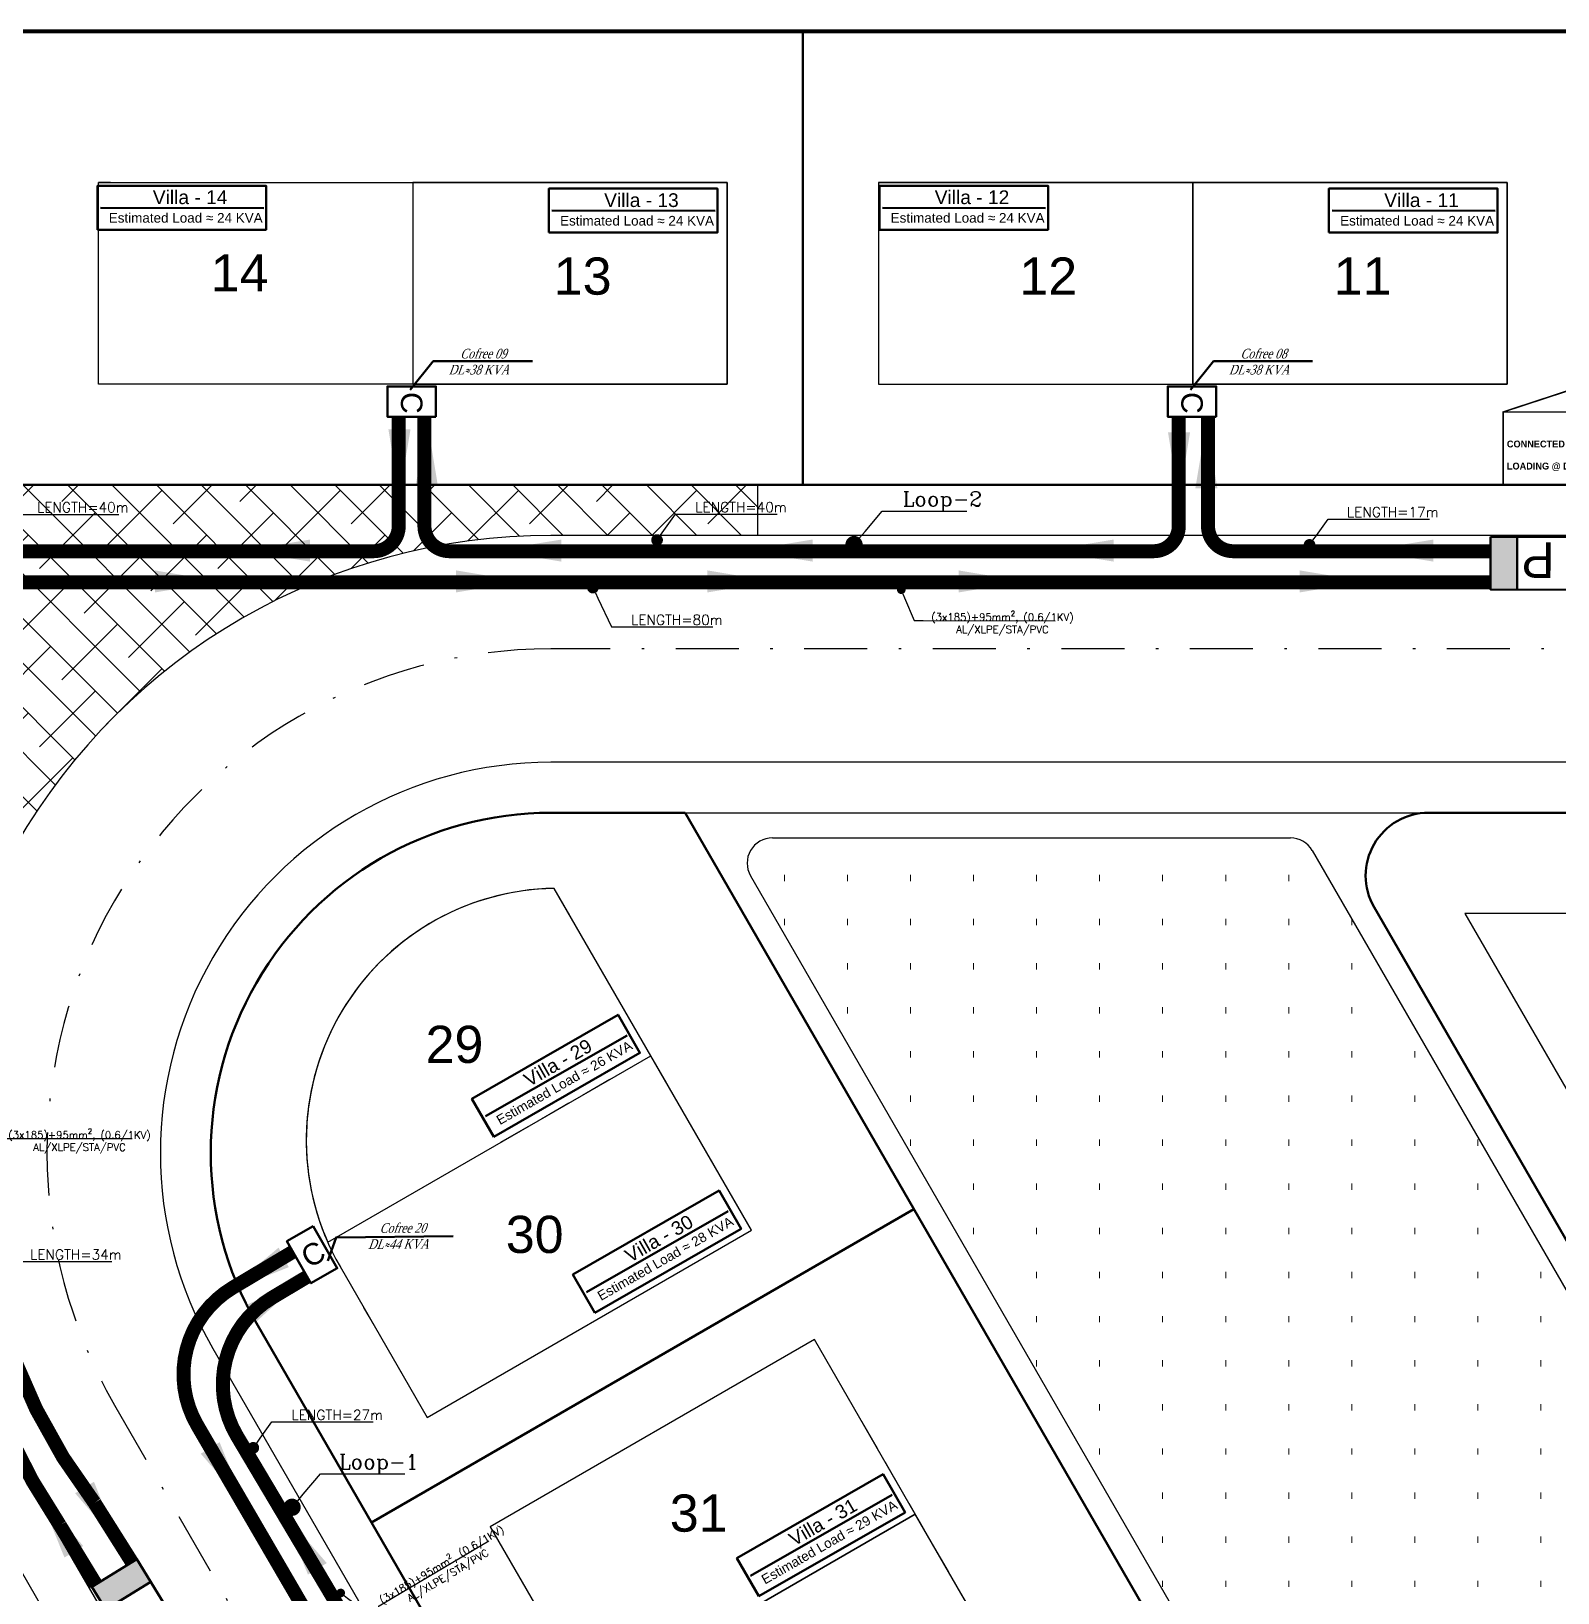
# Model space of a CAD drawing. Header units: inches. Extents: x -112 to 1860, y -67 to 107.
# Drawn here: x 818.6 to 879.2, y 36.3 to 98.3 of the extents above; entities that cross this region are included whole.
import ezdxf
from ezdxf import colors
from ezdxf.entities.mleader import LeaderData, LeaderLine
from ezdxf.math import Vec2, Vec3

# ---------------------------------------------------------------- set-up
doc = ezdxf.new("R2010")
doc.units = ezdxf.units.IN
doc.header["$MEASUREMENT"] = 0
for name, pattern in [('12044-XEF-L.V$0$DASHED', [19.049999999999997, 12.7, -6.35]), ('DASHDOT', [1, 0.5, -0.25, 0, -0.25]), ('HIDDEN', [0.375, 0.25, -0.125])]:
    doc.linetypes.add(name, pattern=pattern)
for name, color, linetype in [('ar', 232, 'Continuous'), ('HAT', 4, 'Continuous'), ('LENGTH', 4, 'Continuous'), ('Length0', 142, 'Continuous'), ('P & C CABLE', 2, 'Continuous'), ('P-C Lines', 105, 'Continuous'), ('ST', 9, 'Continuous')]:
    doc.layers.add(name, color=color, linetype=linetype)
for name, color, linetype, lineweight, true_color in [('C12', 7, 'Continuous', 40, 0xff0060), ('C12-Titles', 7, 'Continuous', 40, 0xff7171), ('Pillar Titles', 7, 'Continuous', 40, 0x80cbc4), ('Pillars', 7, 'Continuous', 40, 0x57b4ba), ('Villas-Titles', 7, 'Continuous', 40, 0xff9f00)]:
    doc.layers.add(name, color=color, linetype=linetype, lineweight=lineweight, true_color=true_color)
doc.layers.add('villas', color=7, linetype='HIDDEN', lineweight=20)
doc.styles.add('CENTURY', font='romanc.shx')
doc.styles.add('SCHEDULE TITLE', font='arial.ttf', dxfattribs={"height": 4.5})
doc.styles.get("Standard").update_dxf_attribs({"font": 'arial.ttf'})

# ---------------------------------------------------------------- blocks, each defined once
blk = doc.blocks.new('C12')
at = {"layer": 'C12'}
blk.add_lwpolyline([(480.1494117375307, 25.03283297336882), (478.9496393907573, 25.03283297336882), (478.9496393907573, 23.11117668651866), (480.1494117375307, 23.11117668651866)], close=True, dxfattribs=at)
at = {"layer": 'C12', "insert": (479.1722576886309, 24.49922982668048), "char_height": 0.8512998235137038, "attachment_point": 1}
blk.add_mtext_dynamic_manual_height_columns('C', width=0.892845017624465, gutter_width=4.256499117568519, heights=[0], dxfattribs=at)
blk = doc.blocks.new('Number...')
for s, p in [('14', (-62.29858157903982, 88.81018552556316)), ('13', (-48.68663724447526, 88.68223848503591)), ('12', (-30.21391942229363, 88.68204361582876)), ('11', (-17.74124224492641, 88.68210881223168)), ('29', (-53.77416333634525, 58.20451854562263)), ('30', (-50.59249044887247, 50.66550929644336)), ('31', (-44.08493427960085, 39.60901643499471))]:
    blk.add_text(s, height=1.475517594821301).set_placement(p)
blk = doc.blocks.new('Compund')
at = {"lineweight": 0, "ltscale": 20, "transparency": 33554687}
h = blk.add_hatch(dxfattribs=at)
h.set_pattern_fill('ANSI38', color=256, scale=10, angle=90)
h.set_pattern_definition([(135, (-553.2664523033801, -551.040376970028), (-0.8838834764831844, -0.8838834764831844), []), (225, (-553.2664523033801, -551.040376970028), (-0.8838834764831848, -2.651650429449553), [3.125, -1.875])])
h.paths.add_polyline_path([(591.2502599830356, 75.00807410424557), (600.5496441627394, 75.00807410424557), (600.5496441627394, 78.82657880391116), (591.2502599830356, 78.82657880391116)], flags=24)
edge = h.paths.add_edge_path()
edge.add_line((573.9256685302413, 80.27161858894704), (573.9419696172926, 73.27161858894704))
edge.add_line((573.9419696172926, 73.27161858894704), (598.201526789583, 73.27161858895568))
edge.add_arc((598.2015267895837, 70.27161858895545), 3.000000000000227, 2.2168933355715126e-12, 90.00000000001302, ccw=False)
edge.add_line((601.2015267895839, 70.27161858895556), (601.2015267895839, 61.85564476217007))
edge.add_arc((534.5239629691071, 64.59805304754889), 66.73393679558758, 355.4220117488055, 357.6447863366936, ccw=False)
edge.add_line((601.044992848355, 59.27161858895658), (603.2498168105889, 59.27161858895726))
edge.add_arc((627.1244895832152, 53.77161858895544), 24.50000000000011, 90, 167.0271218492452, ccw=False)
edge.add_line((627.1244895832152, 78.27161858895568), (635.3159783968564, 78.27161858895568))
edge.add_line((635.3159783968564, 78.27161858895568), (635.3159783968557, 80.27161858896898))
edge.add_line((635.3159783968557, 80.27161858896898), (573.9256685302413, 80.27161858894704))
at = {"layer": 'HAT', "lineweight": 0, "transparency": 33554687}
h = blk.add_hatch(dxfattribs=at)
h.set_pattern_fill('ACAD_ISO07W100', scale=0.5, angle=90)
h.set_pattern_definition([(90, (-438.969102913593, 647.3028898882), (-2.5, 1.530808498934192e-16), [0.25, -1.5])])
h.paths.add_polyline_path([(657.3300484430523, 65.77161858895579, 0.2679491924311027), (656.464023039268, 66.27161858895568), (635.907977026592, 66.27161858895568, 0.5773502691896492), (635.0419516228077, 64.77161858895568), (665.6075587747858, 11.83043403754811, -0.1316524975874238), (667.0812793331573, 6.330434037546972), (667.0812793331571, 0.2716185889556684, 0.4142135623731033), (668.0812793331571, -0.7283814110443316), (677.9032157892713, -0.7283814110443316, 0.4142135623730951), (678.9032157892713, 0.2716185889556684), (678.9032157892713, 16.11803836377862, 0.0982029654728707), (671.5612769620749, 41.12240773988946)])
h.paths.add_polyline_path([(657.5830183929558, 39.0572722601056), (665.1509282647258, 25.48789658378973), (668.5322504390011, 27.37372700611342), (660.964340567231, 40.94310268242918)], flags=24)
at = {"transparency": 33554687}
for p, q in [((609.6478858968502, 92.27161858895272), (609.1751883968631, 92.27161858895272)), ((640.593280896839, 92.27161858896159), (640.1205833968517, 92.27161858896159)), ((635.3159783968557, 80.27161858896682), (635.3159783968564, 78.27161858895568)), ((690.6751883968521, 78.27161858895556), (627.1244895832152, 78.27161858895568)), ((690.6751883968521, 69.27161858895568), (627.1244895832152, 69.27161858895568)), ((632.4438754114543, 67.27161858895568), (661.9488505965697, 67.27161858895568)), ((635.907977026592, 66.27161858895568), (656.464023039268, 66.27161858895568)), ((657.3300484430523, 65.77161858895568), (671.5717947748261, 41.10419035382005)), ((635.0419516228077, 64.77161858895568), (665.6075587747856, 11.830434037548)), ((613.701095824557, 46.02161858895567), (641.5582463129605, -2.228381411044559)), ((605.9068671904969, 41.52161858895567), (626.5471393140282, 5.771618588955896)), ((606.0512047577898, 37.27161858896431), (609.5153063729348, 31.27161858895203))]:
    blk.add_line(p, q, dxfattribs=at)
for points in [[(668.0659783968384, 98.27169569184971), (573.8837494315964, 98.27248500954624), (573.9256685302415, 80.27161858894704), (668.0659783968439, 80.27161858898077)], [(668.0659783968384, 98.27169569184971), (637.1205833968498, 98.27195503746265), (637.1205833968553, 80.27161858896969), (668.0659783968439, 80.27161858898077)], [(634.1205833968542, 84.27161858895863), (609.1751883968656, 84.2716185889526), (609.1751883968631, 92.27218924061549), (634.1205833968517, 92.27198017950138)], [(634.1205833968517, 92.27198017950138), (621.6478858968582, 92.27208471005844), (621.6478858968634, 84.27161858895562), (634.1205833968542, 84.27161858895863)], [(652.593280896847, 92.27182536444548), (640.1205833968517, 92.27192989500247), (640.1205833968517, 92.27161858896159), (640.593280896839, 92.27161858896159), (652.593280896847, 92.2716687239793)], [(652.593280896847, 92.2716687239793), (640.593280896839, 92.27161858896159), (640.1205833968517, 92.27161858896159), (640.1205833968542, 84.27161858896159), (652.5932808968522, 84.27161858896159)], [(665.0659783968428, 84.27161858896159), (665.0659783968403, 92.27172083388848), (652.593280896847, 92.27182536444548), (652.5932808968522, 84.27161858896159)], [(652.593280896847, 92.27182536444548), (665.0659783968403, 92.27172083388848), (665.0659783968428, 84.27161858896159), (652.5932808968522, 84.27161858896159)], [(683.1762031502122, 63.27161858895567), (663.3922262695436, 63.27161858895567), (669.837796957839, 52.10756267305374), (683.176203150212, 52.12606964237727)], [(641.5812793331543, 39.44517074729487), (637.5812793331537, 46.37337397757049), (624.714979573186, 38.94501234767484), (628.714979573187, 32.01680911739877)], [(645.8312793331555, 32.08395481512604), (641.5812793331543, 39.44517074729487), (628.714979573187, 32.01680911739877), (632.9649795731863, 24.65559318523321)]]:
    blk.add_lwpolyline(points, close=True, dxfattribs=at)
for points in [[(631.0812793331073, 57.63170422684666), (627.2485057147834, 64.27026286769276, 0.5718743716425849), (618.7529106799668, 49.27161858895514), (622.2149795731858, 43.27513936659689), (635.0812793331551, 50.70350099648974)], [(631.0812793331073, 57.63170422684666), (627.2485057147834, 64.27026286769276, 0.5718743716425849), (618.7529106799668, 49.27161858895514), (622.2149795731858, 43.27513936659689), (635.0812793331551, 50.70350099648974)], [(631.0812793331073, 57.63170422684666), (627.2485057147834, 64.27026286769276, 0.5366467165348701), (618.2652457844571, 50.23236380758984)]]:
    blk.add_lwpolyline(points, format="xyb", close=True, dxfattribs=at)
for centre, radius, start, end in [((627.1244895832152, 53.77161858895567), 24.5, 90, 209.999999999991), ((627.1244895832152, 53.77161858895567), 15.5, 90, 209.999999999991), ((635.907977026592, 65.27161858895568), 1, 90, 210.0000000000034), ((656.464023039268, 65.27161858895568), 1, 30.00000000000339, 90)]:
    blk.add_arc(centre, radius, start, end, dxfattribs=at)
at = {"layer": 'ST', "color": 7, "linetype": 'DASHDOT', "ltscale": 5, "transparency": 33554687}
for p, q in [((690.6751883968521, 73.77161858895568), (627.1244895832152, 73.77161858895568)), ((609.803981507527, 43.77161858895567), (627.848873686523, 12.51694851783474))]:
    blk.add_line(p, q, dxfattribs=at)
blk.add_arc((627.1244895832152, 53.77161858895567), 20, 90, 209.999999999991, dxfattribs=at)
at = {"transparency": 33554687}
blk.add_blockref('Number...', (675.9230623931445, -0.8605598976977333), dxfattribs=at)
blk = doc.blocks.new('P- Titles')
at = {"layer": 'Pillar Titles', "lineweight": 0, "ltscale": 0.09, "transparency": 33554687, "const_width": 0.06051612355334795, "flags": 128}
blk.add_lwpolyline([(670.8990972779551, 88.0787693550015), (667.8120422443552, 89.09122326105785), (664.7249872106381, 88.07876935500155)], dxfattribs=at)
blk.add_lwpolyline([(670.8990972779382, 85.19103279222082), (670.8990972779551, 88.0787693550015), (664.7249872106381, 88.07876935500155), (664.7249872106212, 85.19103279222082)], close=True, dxfattribs=at)
at = {"layer": 'Pillar Titles', "linetype": '12044-XEF-L.V$0$DASHED', "lineweight": 0, "ltscale": 0.09, "transparency": 33554687, "char_height": 0.2720710510729851, "attachment_point": 1, "rotation": 1.0824381747424783e-09, "style": 'SCHEDULE TITLE'}
for s, insert in [('{\\fCentury Gothic|b1|i0|c0|p34;CONNECTED LOAD \\fISOCPEUR|b0|i0|c0|p34;\\Q20;\\W0.8;≈\\fCentury Gothic|b1|i0|c0|p34;\\Q0;\\W1; 176 KVA}', (664.8748416287618, 86.94503987728467)), ('{\\fCentury Gothic|b1|i0|c0|p34;LOADING @ D.F (0.8) \\fISOCPEUR|b0|i0|c0|p34;\\Q20;\\W0.8;≈\\fCentury Gothic|b1|i0|c0|p34;\\Q0;\\W1;141 KVA }', (664.8748416290022, 86.06917063837079))]:
    blk.add_mtext_dynamic_manual_height_columns(s, width=6.266006654138944, gutter_width=1.228551946178458, heights=[0], dxfattribs=dict(at, insert=insert))
blk = doc.blocks.new('PILLAR')
at = {"layer": 'Pillars', "transparency": 33554687}
h = blk.add_hatch(color=256, dxfattribs=at)
h.dxf.hatch_style = 1
h.paths.add_polyline_path([(607366.8849058601, 816087.0743031381), (607366.8849058601, 816087.3703498275), (607366.2986528336, 816087.3703498273), (607366.2986528336, 816087.0743031381)])
h.paths.add_polyline_path([(607366.2986528336, 816086.4046925791), (607366.2986528336, 816086.1086466719), (607366.8849058601, 816086.108646672), (607366.8849058601, 816086.4046925791)])
blk.add_lwpolyline([(607366.8849058601, 816087.3703498275), (607366.2986528336, 816087.3703498273), (607366.2986528336, 816086.1086466719), (607366.8849058601, 816086.108646672)], close=True, dxfattribs=at)
for points in [[(607366.2986528336, 816087.0743031381), (607366.8849058601, 816087.0743031381)], [(607366.2986528336, 816086.4046925791), (607366.8849058601, 816086.4046925791)], [(607366.8849058601, 816086.108646672), (607366.2986528336, 816086.1086466719)]]:
    blk.add_lwpolyline(points, dxfattribs=at)
at = {"layer": 'Pillars', "transparency": 33554687, "insert": (607366.4279284357, 816086.6575676595), "char_height": 0.3961538446599884, "attachment_point": 1, "rotation": 90.00000000000001}
blk.add_mtext_dynamic_manual_height_columns('P', width=0.1372576050785896, gutter_width=1.980769223299942, heights=[0], dxfattribs=at)
blk = doc.blocks.new('P')
at = {"layer": 'Pillars', "transparency": 33554687, "xscale": 3.571976467430663, "yscale": 3.571976467430663, "zscale": 3.571976467430663, "rotation": 180.0000000063914}
blk.add_blockref('PILLAR', (2170263.780058356, 2915121.171575099), dxfattribs=at)
blk = doc.blocks.new('pp')
at = {"layer": 'Pillars', "transparency": 33554687}
for p, rotation in [((802.2117185006422, 841.9736193013374), 269.8529849417724), ((212.5575653510228, -431.73103047378), 31.54144043338668)]:
    blk.add_blockref('P', p, dxfattribs=dict(at, rotation=rotation))
blk = doc.blocks.new('Names & Estimated Loads')
at = {"layer": 'Villas-Titles'}
for p, q in [((141.9735906117332, 90.91126593356799), (141.9735906117332, 90.91126593356799)), ((159.8821909486367, 90.79624272078641), (159.8821909486367, 90.79624272078641)), ((173.0000659664105, 90.91126593356799), (173.0000659664105, 90.91126593356799)), ((190.8355179772016, 90.79624272078641), (190.8355179772016, 90.79624272078641)), ((156.8163290919296, 56.47241137195988), (156.8163290919296, 56.47241137195988)), ((160.826547553745, 49.49550207331413), (160.826547553745, 49.49550207331413)), ((167.3325589192235, 38.24627311454378), (167.3325589192235, 38.24627311454378))]:
    blk.add_line(p, q, dxfattribs=at)
for points in [[(138.6299339495492, 90.0370960133626), (145.3172472739172, 90.0370960133626), (145.3172472739172, 91.78543585377338), (138.6299339495492, 91.78543585377338)], [(169.6564093042266, 90.0370960133626), (176.3437226285945, 90.0370960133626), (176.3437226285945, 91.78543585377338), (169.6564093042266, 91.78543585377338)], [(156.5385342864527, 89.92207280058102), (163.2258476108207, 89.92207280058102), (163.2258476108207, 91.6704126409918), (156.5385342864527, 91.6704126409918)], [(187.4918613150176, 89.92207280058102), (194.1791746393856, 89.92207280058102), (194.1791746393856, 91.6704126409918), (187.4918613150176, 91.6704126409918)], [(154.3516508127231, 54.04969101996568), (160.1513848446083, 57.37884176117009), (159.2810073711361, 58.89513172395414), (153.4812733392509, 55.56598098274972)], [(158.3618692745385, 47.07278172131993), (164.1616033064237, 50.40193246252434), (163.2912258329515, 51.91822242530839), (157.4914918010663, 48.58907168410397)], [(164.8678806400171, 35.82355276254958), (170.6676146719023, 39.152703503754), (169.7972371984301, 40.66899346653804), (163.9975031665448, 37.33984272533363)]]:
    blk.add_lwpolyline(points, close=True, dxfattribs=at)
for points in [[(138.7494286510359, 90.91126593356799), (145.2200501063889, 90.89788614810573)], [(156.6580289879394, 90.79624272078641), (163.1286504432924, 90.78286293532415)], [(169.7759040057132, 90.91126593356799), (176.2465254610663, 90.89788614810573)], [(187.6113560165043, 90.79624272078641), (194.0819774718573, 90.78286293532415)], [(154.0200967425902, 54.86732414775196), (159.6385603859544, 58.07699505383076)], [(158.0303152044056, 47.89041484910621), (163.6487788477698, 51.10008575518501)], [(164.5363265698842, 36.64118589033586), (170.1547902132484, 39.85085679641466)]]:
    blk.add_lwpolyline(points, dxfattribs=at)
for s, height, p in [('Villa - 14', 0.5444352883802139, (140.8213429553541, 91.05363729680943)), ('Villa - 13 ', 0.5444352883802139, (158.7299432922575, 90.93861408402785)), ('Villa - 12 ', 0.5444352883802139, (171.8478183100314, 91.05363729680943)), ('Villa - 11', 0.5444352883802139, (189.6832703208224, 90.93861408402785)), ('Estimated Load ≈ 24 KVA', 0.382059827892931, (139.0720491474717, 90.31817276713838)), ('Estimated Load ≈ 24 KVA', 0.382059827892931, (156.9806494843751, 90.2031495543568)), ('Estimated Load ≈ 24 KVA', 0.382059827892931, (170.098524502149, 90.31817276713838)), ('Estimated Load ≈ 24 KVA', 0.382059827892931, (187.93397651294, 90.2031495543568))]:
    blk.add_text(s, height=height, dxfattribs=at).set_placement(p)
for s, height, p in [('Estimated Load ≈ 26 KVA', 0.382059827892931, (154.5951572251269, 54.5135602007326)), ('Villa - 29', 0.5444352883802139, (155.7461376221737, 56.02226196924548)), ('Estimated Load ≈ 28 KVA', 0.382059827892931, (158.6053756869422, 47.53665090208685)), ('Villa - 30', 0.5444352883802139, (159.7563560839891, 49.04535267059973)), ('Villa - 31', 0.5444352883802139, (166.2623674494677, 37.79612371182938)), ('Estimated Load ≈ 29 KVA', 0.382059827892931, (165.1113870524208, 36.2874219433165))]:
    blk.add_text(s, height=height, rotation=29.8565923201396, dxfattribs=at).set_placement(p)
blk = doc.blocks.new('_Dot')
at = {"color": 0, "linetype": 'ByBlock', "lineweight": -2}
blk.add_line((-0.5, 0), (-1, 0), dxfattribs=at)
at = {"color": 0, "linetype": 'ByBlock', "const_width": 0.5}
blk.add_lwpolyline([(-0.25, 0, 1), (0.25, 0, 1)], format="xyb", close=True, dxfattribs=at)

msp = doc.modelspace()

# ---------------------------------------------------------------- linework, layer by layer
at = {"layer": 'ar', "transparency": 33554687}
for points in [[(833.6854658797229, 82.47661272891042), (833.2465235779434, 79.85185351981931), (832.8104660118133, 82.47709351818531)], [(833.8953715558935, 80.25577537565323), (834.3343138576729, 82.88053458474434), (834.770371423803, 80.25529458637834)], [(864.8285391514253, 80.13636985440235), (865.2674814532047, 82.76112906349346), (865.7035390193348, 80.13588906512746)], [(864.6186334752547, 82.35720720765954), (864.1796911734752, 79.73244799856843), (863.7436336073451, 82.35768799693443)], [(829.6971209707345, 77.23201195326479), (827.0723617616434, 77.67095425504422), (829.6976017600094, 78.10701182117432)], [(839.667071549292, 77.23201195326479), (837.0423123402009, 77.67095425504422), (839.6675523385669, 78.10701182117432)], [(849.6381856719498, 77.23201195326479), (847.0134264628587, 77.67095425504422), (849.6386664612247, 78.10701182117432)], [(861.5865686808992, 77.23201195326479), (858.961809471808, 77.67095425504422), (861.5870494701741, 78.10701182117432)], [(874.2684386075124, 77.23201195326479), (871.6436793984212, 77.67095425504422), (874.2689193967873, 78.10701182117432)], [(823.5428066406681, 76.88350944647313), (826.1675658497593, 76.44456714469369), (823.5423258513932, 76.00850957856359)], [(835.4911896496175, 76.88350944647313), (838.1159488587086, 76.44456714469369), (835.4907088603426, 76.00850957856359)], [(845.4623037722753, 76.88350944647313), (848.0870629813664, 76.44456714469369), (845.4618229830004, 76.00850957856359)], [(855.4322543508327, 76.88350944647313), (858.0570135599239, 76.44456714469369), (855.4317735615579, 76.00850957856359)], [(868.9688201019366, 76.88350944647313), (871.5935793110277, 76.44456714469369), (868.9683393126617, 76.00850957856359)], [(828.8548656856772, 49.24058568736614), (826.3474733668509, 48.24693671411092), (828.4529127481632, 50.01779790807802)], [(827.1250530877378, 47.71548275551254), (829.4861260627513, 48.82570447487728), (827.6012365285351, 47.11080835742473)], [(826.1117469223155, 42.29804329453604), (827.1050335139557, 39.82915427376808), (825.364717325939, 41.84244283125978)], [(821.1264909416005, 40.72861792109237), (822.1197775332407, 38.25972890032441), (820.379461345224, 40.27301745781612)], [(819.9550026185804, 37.72390801071803), (818.9617160269402, 40.19279703148599), (820.702032214957, 38.17950847399428)], [(829.6172624176494, 37.04638660068955), (828.6239758260092, 39.51527562145751), (830.364292014026, 37.50198706396581)]]:
    msp.add_solid(points, dxfattribs=at)
at = {"layer": 'C12-Titles', "transparency": 33554687}
for points in [[(833.6766329429645, 84.04904432620788), (834.5918889537943, 85.17876915459533), (838.5221073491668, 85.17876915459533)], [(864.6350025981601, 84.04904432620788), (865.5502586089899, 85.17876915459533), (869.4804770043625, 85.17876915459533)], [(830.4017531949686, 49.4983401962745), (830.7350255066899, 50.41993970720118), (835.3753616868075, 50.47598773772347)]]:
    msp.add_lwpolyline(points, dxfattribs=at)
at = {"layer": 'P-C Lines', "lineweight": -3, "transparency": 33554687, "const_width": 0.555}
for points in [[(833.2207623895756, 83.01302888140413), (833.2207623895756, 78.64437178063554)], [(834.2390347299302, 83.01302888140413), (834.2390347299302, 78.64437178063554)], [(864.1721648736138, 83.01302888140413), (864.1721648736138, 78.64437178063554)], [(865.3308883109353, 83.01302888140413), (865.3308883109353, 78.64437178063554)], [(832.2207623895756, 77.64437178063554), (805.3071175192322, 77.64437178063554)], [(863.1721648736138, 77.64437178063554), (835.2390347299302, 77.64437178063554)], [(876.5398514850499, 77.64437178063554), (866.3308883109353, 77.64437178063554)], [(876.5366925802681, 76.41326288632217), (804.1835062270379, 76.41326288632217)], [(829.0066053988644, 49.84318254675895), (826.6291880762293, 48.4252163848652)], [(829.5711149795948, 48.85042749519539), (828.1891774304222, 48.02619665279322)], [(837.5072546902223, 21.87839130630449), (825.2214829786913, 42.97702478454874)], [(832.6712472644662, 32.66135336959124), (826.799014815886, 42.54817641426496)], [(822.6349840220721, 37.53376843727403), (821.150647077704, 39.88690099387168)], [(821.204482376072, 36.65573209400782), (819.7766333517402, 38.99570437808006)]]:
    msp.add_lwpolyline(points, dxfattribs=at)
for points in [[(832.2207623895756, 77.64437178063554, 0.414213562373095), (833.2207623895756, 78.64437178063554)], [(834.2390347299302, 78.64437178063554, 0.414213562373095), (835.2390347299302, 77.64437178063554)], [(863.1721648736138, 77.64437178063554, 0.414213562373095), (864.1721648736138, 78.64437178063554)], [(865.3308883109353, 78.64437178063554, 0.414213562373095), (866.3308883109353, 77.64437178063554)], [(817.5227275652852, 60.68726766950147, 0.2448618379747789), (821.150647077704, 39.88690099387168)], [(826.6291880762293, 48.42521638486516, 0.4111453454308018), (825.2214829786913, 42.97702478454877)], [(828.1891774304222, 48.02619665279322, 0.4136760022298443), (826.799014815886, 42.54817641426492)], [(816.3179573025457, 46.48979600021529, 0.08138641025635174), (819.7766333517402, 38.99570437808008)]]:
    msp.add_lwpolyline(points, format="xyb", dxfattribs=at)
at = {"layer": 'villas', "ltscale": 5, "transparency": 33554687}
for p, q in [((833.7847598086247, 92.27208471005838), (833.7847598086299, 84.27161858895568)), ((864.7301548086135, 92.27182536444548), (864.7301548086187, 84.27161858896159)), ((839.3853796265499, 64.27026286769274), (843.2181532448739, 57.63170422684674)), ((875.5291001813101, 63.27161858895567), (903.3120623086169, 63.27161858895567)), ((875.5291001813101, 63.27161858895567), (881.9746708696056, 52.10756267305373)), ((843.2181532448739, 57.63170422684663), (830.437164560229, 50.25259696925706)), ((843.2181532448736, 57.6317042268464), (847.2181532449216, 50.70350099648976)), ((834.351853484976, 43.27513936661057), (847.2181532449218, 50.70350099648987)), ((830.8897845917332, 49.27161858895521), (834.3518534849524, 43.27513936659681)), ((836.8518534849526, 38.94501234767483), (849.7181532449205, 46.37337397757062)), ((849.7181532449202, 46.3733739775705), (857.9681532449221, 32.08395481512604)), ((840.8518534849535, 32.01680911739879), (853.7181532449209, 39.44517074729492)), ((836.8518534849526, 38.94501234767483), (845.1018534849528, 24.65559318523321))]:
    msp.add_line(p, q, dxfattribs=at)
for points in [[(821.3120623086296, 92.27218924061549), (846.2574573086182, 92.27198017950138), (846.2574573086207, 84.27161858895863), (821.3120623086321, 84.2716185889526), (821.3120623086296, 92.27218924061549)], [(852.2574573086182, 92.27192989500247), (877.2028523086068, 92.27172083388848), (877.2028523086093, 84.27161858896159), (852.2574573086207, 84.27161858896159), (852.2574573086182, 92.27192989500247)]]:
    msp.add_lwpolyline(points, dxfattribs=at)
msp.add_arc((839.5500386295774, 54.27161858895567), 10, 90.94346922966326, 210.0000000000031, dxfattribs=at)
at = {"layer": 'Villas-Titles', "color": 7, "transparency": 33554687}
for p, q in [((902.8120623086091, 80.27161858898887), (786.0625424420082, 80.27161858894704)), ((839.2613634949818, 67.27161858895568), (844.5807493232206, 67.27161858895568)), ((844.5807493232206, 67.27161858895568), (876.8784072827679, 11.33043403754788)), ((874.0857245083363, 67.27161858895568), (902.8120623086187, 67.27161858895568)), ((871.9206609988752, 63.52161858895544), (884.574694090377, 41.60419035382017)), ((827.5700205438926, 47.02161858895567), (853.221020290818, 2.592783762351466))]:
    msp.add_line(p, q, dxfattribs=at)
at = {"layer": 'Villas-Titles', "color": 7, "lineweight": 100, "transparency": 33554687}
msp.add_lwpolyline([(786.2534980331776, -1.728381411044332), (786.0206233433629, 98.27248500954624), (953.0211723006304, 98.27108541972905), (953.253884058871, -1.728381411044332)], dxfattribs=at)
at = {"layer": 'Villas-Titles', "color": 7, "transparency": 33554687}
for points in [[(849.2574573086164, 98.27195503746259), (849.2574573086218, 80.27161858895568)], [(853.664305667629, 51.53843748702797), (832.1377518698383, 39.11007585714764)]]:
    msp.add_lwpolyline(points, dxfattribs=at)
for centre, radius, end in [((839.2613634949818, 53.77161858895567), 13.5, 209.9999999999913), ((874.0857245083363, 64.77161858895568), 2.5, 210.0000000000031)]:
    msp.add_arc(centre, radius, 90, end, dxfattribs=at)

# ---------------------------------------------------------------- block references
at = {"transparency": 33554687}
msp.add_blockref('Compund', (212.1368739117665, 0), dxfattribs=at)
at = {"layer": 'C12', "transparency": 33554687}
for p, rotation in [((809.6597795255691, 563.1308823515149), 270), ((840.6239404257217, 563.1308823515149), 270), ((426.1135210257263, -210.2694691375477), 29.91209683614023)]:
    msp.add_blockref('C12', p, dxfattribs=dict(at, rotation=rotation))
at = {"layer": 'P-C Lines', "lineweight": -3, "transparency": 33554687}
msp.add_blockref('pp', (0, 0), dxfattribs=at)
at = {"layer": 'Pillar Titles', "transparency": 33554687}
msp.add_blockref('P- Titles', (212.3156204921684, -4.911688882407816), dxfattribs=at)
at = {"layer": 'Villas-Titles', "transparency": 33554687}
msp.add_blockref('Names & Estimated Loads', (682.6407927544668, 0.3602663781548401), dxfattribs=at)

# ---------------------------------------------------------------- texts
at = {"layer": 'C12-Titles', "transparency": 33554687, "char_height": 0.382059827892931, "attachment_point": 1}
for s, insert in [('{\\fRomantic|b0|i0|c2|p2;\\Q20;\\W0.8;    Cofree 09\\PDL\\fISOCPEUR|b0|i0|c0|p34;≈\\fRomantic|b0|i0|c2|p2;38 KVA}', (835.1974428670965, 85.67488791584223)), ('{\\fRomantic|b0|i0|c2|p2;\\Q20;\\W0.8;    Cofree 08\\PDL\\fISOCPEUR|b0|i0|c0|p34;≈\\fRomantic|b0|i0|c2|p2;38 KVA}', (866.1558125222921, 85.67488791584223))]:
    msp.add_mtext_dynamic_manual_height_columns(s, width=3.259568580140012, gutter_width=1.910299139464655, heights=[0], dxfattribs=dict(at, insert=insert))
at = {"layer": 'C12-Titles', "transparency": 33554687, "insert": (832.0005985189673, 50.98443606716978), "char_height": 0.382059827892931, "attachment_point": 1, "rotation": 0.21366263100761948}
msp.add_mtext_dynamic_manual_height_columns('{\\fRomantic|b0|i0|c2|p2;\\Q20;\\W0.8;    Cofree 20\\PDL\\fISOCPEUR|b0|i0|c0|p34;≈\\fRomantic|b0|i0|c2|p2;44 KVA}', width=3.259568580140012, gutter_width=1.910299139464655, heights=[0], dxfattribs=at)

# ---------------------------------------------------------------- leaders
at = {"layer": 'LENGTH', "color": 0, "ltscale": 2.5, "transparency": 33554687}
ml = msp.add_multileader_mtext('Standard', dxfattribs=at)
ml.set_content('Loop-2', style='CENTURY')
ml.set_leader_properties()
ml.set_arrow_properties(name='DOT')
ml.build(insert=Vec2(0, 0))
ml.multileader.update_dxf_attribs({"text_left_attachment_type": 6, "text_right_attachment_type": 6, "dogleg_length": 0.7081034695816072, "arrow_head_size": 0.6839830145941258})
ctx = ml.context
ctx.base_point, ctx.char_height, ctx.arrow_head_size, ctx.landing_gap_size, ctx.plane_origin = Vec3(853.1144033765131, 79.23046139408038), 0.5862711553663934, 0.6839830145941258, 0.001250711798114974, Vec3(850.6624743008057, 77.91362018972333)
ctx.left_attachment, ctx.right_attachment, ctx.text_align_type = 6, 6, 1
notes = []
notes.append((ctx, [(0, (1, 1, 0), (852.4062999069315, 79.23046139408038), (1, 0), 0.7081034695816072, [(0, [(851.2857703827649, 77.90972331195223)], 0, [])])]))
ctx.mtext.insert, ctx.mtext.alignment, ctx.mtext.line_spacing_style, ctx.mtext.flow_direction = Vec3(854.7907145322151, 80.01215626790224), 2, 2, 5
ml = msp.add_multileader_mtext('Standard', dxfattribs=at)
ml.set_content('Loop-1', style='CENTURY')
ml.set_leader_properties()
ml.set_arrow_properties(name='DOT')
ml.build(insert=Vec2(0, 0))
ml.multileader.update_dxf_attribs({"text_left_attachment_type": 6, "text_right_attachment_type": 6, "dogleg_length": 0.7081034695816072, "arrow_head_size": 0.6839830145941258})
ctx = ml.context
ctx.base_point, ctx.char_height, ctx.arrow_head_size, ctx.landing_gap_size, ctx.plane_origin = Vec3(830.8169843693714, 41.03792393299668), 0.5862711553663934, 0.6839830145941258, 0.001250711798114974, Vec3(828.365055293664, 39.72108272863964)
ctx.left_attachment, ctx.right_attachment, ctx.text_align_type = 6, 6, 1
notes.append((ctx, [(0, (1, 1, 0), (830.1088808997898, 41.03792393299668), (1, 0), 0.7081034695816072, [(0, [(828.9883513756232, 39.71718585086854)], 0, [])])]))
ctx.mtext.insert, ctx.mtext.alignment, ctx.mtext.line_spacing_style, ctx.mtext.flow_direction = Vec3(832.4235013399108, 41.81961880681855), 2, 2, 5
at = {"layer": 'Length0', "color": 4, "ltscale": 2.5, "transparency": 33554687}
ml = msp.add_multileader_mtext('Standard', dxfattribs=at)
ml.set_content('LENGTH=40m', color=4, style='CENTURY')
ml.set_leader_properties(color=4)
ml.set_arrow_properties(name='DOT')
ml.build(insert=Vec2(0, 0))
ml.multileader.update_dxf_attribs({"text_left_attachment_type": 6, "text_right_attachment_type": 6, "dogleg_length": 0.7081034695816072, "arrow_head_size": 0.4646161829940025})
ctx = ml.context
ctx.base_point, ctx.char_height, ctx.arrow_head_size, ctx.landing_gap_size, ctx.plane_origin = Vec3(818.5674486493353, 79.10690105900682), 0.3982424425662878, 0.4646161829940025, 0.000849583877474748, Vec3(816.9289896874928, 80.66701986619515)
ctx.left_attachment, ctx.right_attachment, ctx.text_align_type = 6, 6, 1
notes.append((ctx, [(0, (1, 1, 0), (818.0864479165949, 79.10690105900682), (1, 0), 0.4810007327404788, [(0, [(817.352382433067, 78.0817526748198)], 0, [])])]))
ctx.mtext.insert, ctx.mtext.alignment, ctx.mtext.line_spacing_style, ctx.mtext.flow_direction = Vec3(820.6827759639814, 79.58479199008636), 2, 2, 5
ml = msp.add_multileader_mtext('Standard', dxfattribs=at)
ml.set_content('LENGTH=40m', color=4, style='CENTURY')
ml.set_leader_properties(color=4)
ml.set_arrow_properties(name='DOT')
ml.build(insert=Vec2(0, 0))
ml.multileader.update_dxf_attribs({"text_left_attachment_type": 6, "text_right_attachment_type": 6, "dogleg_length": 0.7081034695816072, "arrow_head_size": 0.4646161829940025})
ctx = ml.context
ctx.base_point, ctx.char_height, ctx.arrow_head_size, ctx.landing_gap_size, ctx.plane_origin = Vec3(844.6851572960167, 79.11343784995765), 0.3982424425662878, 0.4646161829940025, 0.000849583877474748, Vec3(843.0466983341742, 80.67355665714598)
ctx.left_attachment, ctx.right_attachment, ctx.text_align_type = 6, 6, 1
notes.append((ctx, [(0, (1, 1, 0), (844.2041565632762, 79.11343784995765), (1, 0), 0.4810007327404788, [(0, [(843.4700910797483, 78.08828946577063)], 0, [])])]))
ctx.mtext.insert, ctx.mtext.alignment, ctx.mtext.line_spacing_style, ctx.mtext.flow_direction = Vec3(846.8004846106627, 79.59132878103719), 2, 2, 5
ml = msp.add_multileader_mtext('Standard', dxfattribs=at)
ml.set_content('LENGTH=17m', color=4, style='CENTURY')
ml.set_leader_properties(color=4)
ml.set_arrow_properties(name='DOT')
ml.build(insert=Vec2(0, 0))
ml.multileader.update_dxf_attribs({"text_left_attachment_type": 6, "text_right_attachment_type": 6, "dogleg_length": 0.7081034695816072, "arrow_head_size": 0.4646161829940025})
ctx = ml.context
ctx.base_point, ctx.char_height, ctx.arrow_head_size, ctx.landing_gap_size, ctx.plane_origin = Vec3(870.5749757993307, 78.9199410195873), 0.3982424425662878, 0.4646161829940025, 0.000849583877474748, Vec3(868.9365168374882, 80.48005982677563)
ctx.left_attachment, ctx.right_attachment, ctx.text_align_type = 6, 6, 1
notes.append((ctx, [(0, (1, 1, 0), (870.0939750665902, 78.9199410195873), (1, 0), 0.4810007327404788, [(0, [(869.3599095830623, 77.89479263540028)], 0, [])])]))
ctx.mtext.insert, ctx.mtext.alignment, ctx.mtext.line_spacing_style, ctx.mtext.flow_direction = Vec3(872.661857225222, 79.39783195066684), 2, 2, 5
ml = msp.add_multileader_mtext('Standard', dxfattribs=at)
ml.set_content('LENGTH=80m', color=4, style='CENTURY')
ml.set_leader_properties(color=4)
ml.set_arrow_properties(name='DOT')
ml.build(insert=Vec2(0, 0))
ml.multileader.update_dxf_attribs({"text_left_attachment_type": 6, "text_right_attachment_type": 6, "dogleg_length": 0.7081034695816072, "arrow_head_size": 0.4646161829940025})
ctx = ml.context
ctx.base_point, ctx.char_height, ctx.arrow_head_size, ctx.landing_gap_size, ctx.plane_origin = Vec3(842.1394162072984, 74.64368422299214), 0.3982424425662878, 0.4646161829940025, 0.000849583877474748, Vec3(840.5009572454559, 76.20380303018047)
ctx.left_attachment, ctx.right_attachment, ctx.text_align_type = 6, 6, 1
notes.append((ctx, [(0, (1, 1, 0), (841.658415474558, 74.64368422299214), (1, 0), 0.4810007327404788, [(0, [(840.92434999103, 76.20115595790386)], 0, [])])]))
ctx.mtext.insert, ctx.mtext.alignment, ctx.mtext.line_spacing_style, ctx.mtext.flow_direction = Vec3(844.2547435219444, 75.12157515407168), 2, 2, 5
ml = msp.add_multileader_mtext('Standard', dxfattribs=at)
ml.set_content('LENGTH=34m', color=4, style='CENTURY')
ml.set_leader_properties(color=4)
ml.set_arrow_properties(name='DOT')
ml.build(insert=Vec2(0, 0))
ml.multileader.update_dxf_attribs({"text_left_attachment_type": 6, "text_right_attachment_type": 6, "dogleg_length": 0.7081034695816072, "arrow_head_size": 0.4646161829940025})
ctx = ml.context
ctx.base_point, ctx.char_height, ctx.arrow_head_size, ctx.landing_gap_size, ctx.plane_origin = Vec3(818.2919800033186, 49.4630747527352), 0.3982424425662878, 0.4646161829940025, 0.000849583877474748, Vec3(816.6535210414761, 51.02319355992353)
ctx.left_attachment, ctx.right_attachment, ctx.text_align_type = 6, 6, 1
notes.append((ctx, [(0, (1, 1, 0), (817.8109792705782, 49.4630747527352), (1, 0), 0.4810007327404788, [(0, [(817.0769137870502, 48.43792636854818)], 0, [])])]))
ctx.mtext.insert, ctx.mtext.alignment, ctx.mtext.line_spacing_style, ctx.mtext.flow_direction = Vec3(820.4073073179646, 49.94096568381475), 2, 2, 5
ml = msp.add_multileader_mtext('Standard', dxfattribs=at)
ml.set_content('LENGTH=27m', color=4, style='CENTURY')
ml.set_leader_properties(color=4)
ml.set_arrow_properties(name='DOT')
ml.build(insert=Vec2(0, 0))
ml.multileader.update_dxf_attribs({"text_left_attachment_type": 6, "text_right_attachment_type": 6, "dogleg_length": 0.7081034695816072, "arrow_head_size": 0.4646161829940025})
ctx = ml.context
ctx.base_point, ctx.char_height, ctx.arrow_head_size, ctx.landing_gap_size, ctx.plane_origin = Vec3(828.6641611966642, 43.10018193855226), 0.3982424425662878, 0.4646161829940025, 0.000849583877474748, Vec3(827.0257022348217, 44.66030074574059)
ctx.left_attachment, ctx.right_attachment, ctx.text_align_type = 6, 6, 1
notes.append((ctx, [(0, (1, 1, 0), (828.1831604639237, 43.10018193855226), (1, 0), 0.4810007327404788, [(0, [(827.4490949803958, 42.07503355436524)], 0, [])])]))
ctx.mtext.insert, ctx.mtext.alignment, ctx.mtext.line_spacing_style, ctx.mtext.flow_direction = Vec3(830.7794885113102, 43.5780728696318), 2, 2, 5
at = {"layer": 'P & C CABLE', "ltscale": 2.5, "transparency": 33554687}
ml = msp.add_multileader_mtext('Standard', dxfattribs=at)
ml.set_content('\\A1;(3x185)+95mm{\\H0.7x;\\S2^ ;}, (0.6/1KV) \\P\\pxqc;AL/XLPE/STA/PVC ', color=256, style='CENTURY')
ml.set_leader_properties(color=2)
ml.set_arrow_properties(name='DOT')
ml.build(insert=Vec2(0, 0))
ml.multileader.update_dxf_attribs({"text_left_attachment_type": 6, "text_right_attachment_type": 6, "dogleg_length": 36.23426445766756, "arrow_head_size": 0.3419915072970629})
ctx = ml.context
ctx.base_point, ctx.char_height, ctx.arrow_head_size, ctx.landing_gap_size, ctx.plane_origin, ctx.plane_x_axis, ctx.plane_y_axis = Vec3(854.0291296927205, 74.89119601332405), 0.2931355776831967, 0.3419915072970629, 0.0006253558990574868, Vec3(901.3919273021794, 50.41503114737201), Vec3(0.9999985421023867, -0.001707569354709337), Vec3(0.001707569354709337, 0.9999985421023867)
ctx.left_attachment, ctx.right_attachment, ctx.text_align_type = 6, 6, 1
notes.append((ctx, [(1, (1, 1, 0), (853.6750784741009, 74.89180058121636), (0.9999985421023867, -0.001707569354709337), 0.3540517347908036, [(3, [(853.1626637611945, 76.11606854618432)], 0, [])])]))
ctx.mtext.insert, ctx.mtext.text_direction, ctx.mtext.rotation, ctx.mtext.width, ctx.mtext.defined_height, ctx.mtext.alignment, ctx.mtext.line_spacing_style, ctx.mtext.flow_direction = Vec3(857.1774376677655, 75.27666805799637), Vec3(0.9999985421023867, -0.001707569354708282), 6.281477736995057, 14.2032999771976, 16.41559645866104, 2, 2, 5
ml = msp.add_multileader_mtext('Standard', dxfattribs=at)
ml.set_content('\\A1;(3x185)+95mm{\\H0.7x;\\S2^ ;}, (0.6/1KV) \\P\\pxqc;AL/XLPE/STA/PVC ', color=256, style='CENTURY')
ml.set_leader_properties(color=2)
ml.set_arrow_properties(name='DOT')
ml.build(insert=Vec2(0, 0))
ml.multileader.update_dxf_attribs({"text_left_attachment_type": 6, "text_right_attachment_type": 6, "dogleg_length": 36.23426445766756, "arrow_head_size": 0.3419915072970629})
ctx = ml.context
ctx.base_point, ctx.char_height, ctx.arrow_head_size, ctx.landing_gap_size, ctx.plane_origin, ctx.plane_x_axis, ctx.plane_y_axis = Vec3(817.4055261313504, 54.34887217058841), 0.2931355776831967, 0.3419915072970629, 0.0006253558990574868, Vec3(864.7683237408093, 29.87270730463637), Vec3(0.9999985421023867, -0.001707569354709337), Vec3(0.001707569354709337, 0.9999985421023867)
ctx.left_attachment, ctx.right_attachment, ctx.text_align_type = 6, 6, 1
notes.append((ctx, [(1, (1, 1, 0), (817.0514749127308, 54.34947673848072), (0.9999985421023867, -0.001707569354709337), 0.3540517347908036, [(3, [(816.5390601998243, 55.5737447034487)], 0, [])])]))
ctx.mtext.insert, ctx.mtext.text_direction, ctx.mtext.rotation, ctx.mtext.width, ctx.mtext.defined_height, ctx.mtext.alignment, ctx.mtext.line_spacing_style, ctx.mtext.flow_direction = Vec3(820.5538341063954, 54.73434421526074), Vec3(0.9999985421023867, -0.001707569354708282), 6.281477736995057, 14.2032999771976, 16.41559645866104, 2, 2, 5
ml = msp.add_multileader_mtext('Standard', dxfattribs=at)
ml.set_content('\\A1;(3x185)+95mm{\\H0.7x;\\S2^ ;}, (0.6/1KV) \\P\\pxqc;AL/XLPE/STA/PVC ', color=256, style='CENTURY')
ml.set_leader_properties(color=2)
ml.set_arrow_properties(name='DOT')
ml.build(insert=Vec2(0, 0))
ml.multileader.update_dxf_attribs({"text_left_attachment_type": 6, "text_right_attachment_type": 6, "dogleg_length": 36.23426445766756, "arrow_head_size": 0.3419915072970629})
ctx = ml.context
ctx.base_point, ctx.char_height, ctx.arrow_head_size, ctx.landing_gap_size, ctx.plane_origin, ctx.plane_x_axis, ctx.plane_y_axis = Vec3(832.2879436968286, 35.70803126018377), 0.2931355776831967, 0.3419915072970629, 0.0006253558990574868, Vec3(885.5045620591999, 38.91875921713643), Vec3(0.8599961552445804, 0.5103005124086586), Vec3(-0.5103005124086586, 0.8599961552445804)
ctx.left_attachment, ctx.right_attachment, ctx.text_align_type = 6, 6, 1
notes.append((ctx, [(1, (1, 1, 0), (831.9834605661508, 35.52735847850084), (0.8599961552445805, 0.5103005124086587), 0.3540517347908036, [(3, [(830.9166915299173, 36.31691829978308)], 0, [])])]))
ctx.mtext.insert, ctx.mtext.text_direction, ctx.mtext.rotation, ctx.mtext.width, ctx.mtext.defined_height, ctx.mtext.alignment, ctx.mtext.line_spacing_style, ctx.mtext.flow_direction = Vec3(834.7954567893736, 37.65040349373515), Vec3(0.8599961552445798, 0.5103005124086596), 0.5355341886588302, 14.2032999771976, 16.41559645866104, 2, 2, 5
for ctx, leaders in notes:
    for number, flags, end, landing, length, lines in leaders:
        leader = LeaderData()
        leader.index, (leader.has_last_leader_line, leader.has_dogleg_vector, leader.attachment_direction) = number, flags
        leader.last_leader_point, leader.dogleg_vector, leader.dogleg_length = Vec3(end), Vec3(landing), length
        for number, points, colour, breaks in lines:
            line = LeaderLine()
            line.index, line.vertices, line.color, line.breaks = number, Vec3.list(points), colors.encode_raw_color(colour), breaks
            leader.lines.append(line)
        ctx.leaders.append(leader)

doc.saveas('drawing.dxf')
